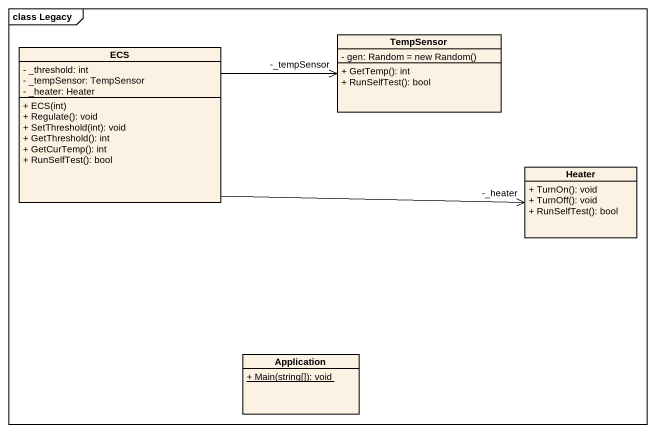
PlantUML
@startuml
mainframe class Legacy
hide circle
hide empty members
skinparam classAttributeIconSize 0
class ECS {
  - _threshold: int
  - _tempSensor: TempSensor
  - _heater: Heater
  + ECS(int)
  + Regulate(): void
  + SetThreshold(int): void
  + GetThreshold(): int
  + GetCurTemp(): int
  + RunSelfTest(): bool
}
class TempSensor {
  {field} - gen: Random = new Random()
  + GetTemp(): int
  + RunSelfTest(): bool
}
class Heater {
  + TurnOn(): void
  + TurnOff(): void
  + RunSelfTest(): bool
}
class Application {
  {static} + Main(string[]): void
}
ECS -right-> "-_tempSensor" TempSensor
ECS -right-> "-_heater" Heater
@enduml
